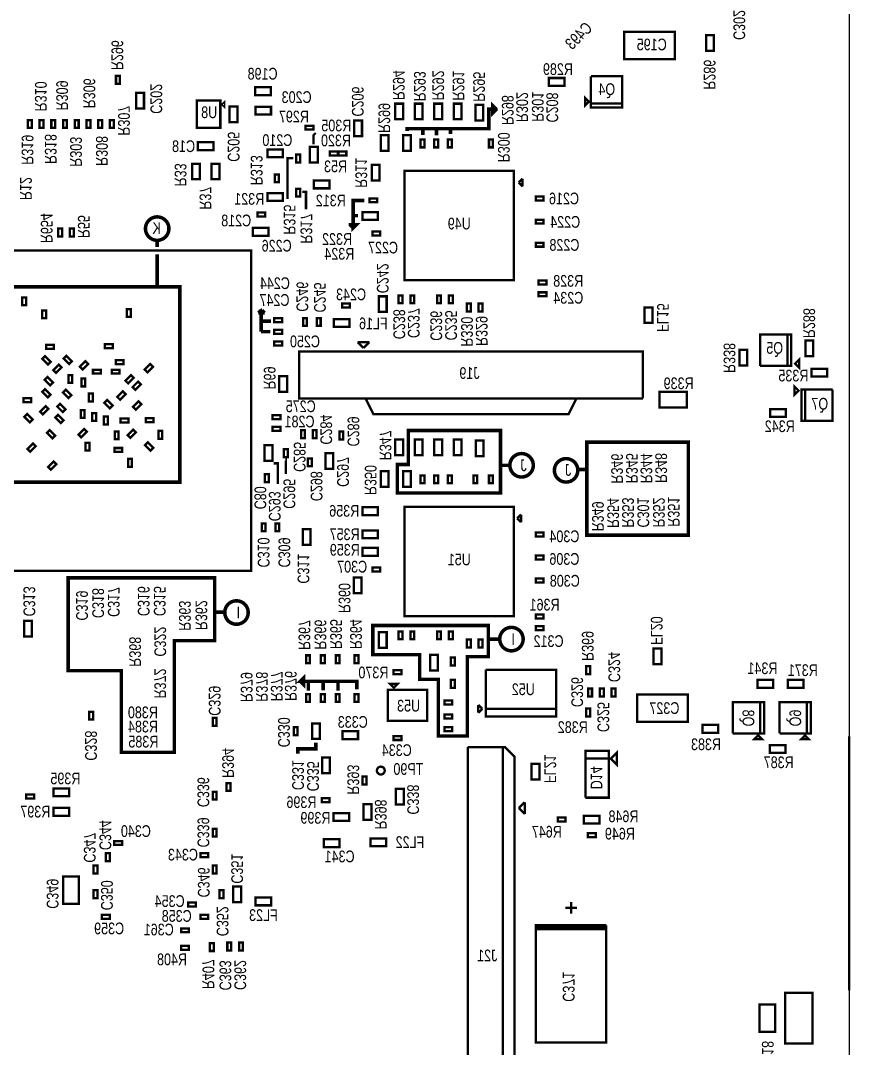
# Model space of a CAD drawing. Extents: x -446 to 3829, y -1404 to 6494.
# Drawn here: x 1074 to 3199, y 2139 to 4771 of the extents above; entities that cross this region are included whole.
import ezdxf
from ezdxf.enums import TextEntityAlignment as Align

# ---------------------------------------------------------------- set-up
doc = ezdxf.new("R2010")
doc.units = 0
for name, color, linetype in [('BG_OUTLINE', 95, 'CONTINUOUS'), ('PG_ASSEMBLY_BOTTOM', 52, 'CONTINUOUS'), ('RD_ASSEMBLY_BOTTOM', 52, 'CONTINUOUS')]:
    doc.layers.add(name, color=color, linetype=linetype)

msp = doc.modelspace()

# ---------------------------------------------------------------- linework, layer by layer
at = {"layer": 'BG_OUTLINE'}
msp.add_lwpolyline([(-149.99, -150), (3196.46, -150), (3196.46, 5759.32), (-149.99, 5759.32)], close=True, dxfattribs=at)
at = {"layer": 'BG_OUTLINE', "const_width": 6}
msp.add_lwpolyline([(3196, 2288.01), (3196, 2938.01)], dxfattribs=at)
at = {"layer": 'PG_ASSEMBLY_BOTTOM'}
for points, const_width in [([(2749.62, 4671.4), (2619.62, 4671.4), (2619.62, 4741.4), (2749.62, 4741.4), (2749.62, 4671.4)], 6), ([(2849.59, 4733.3), (2849.59, 4693.3), (2829.59, 4693.3), (2829.59, 4733.3), (2849.59, 4733.3)], 6), ([(1318.54, 4608.91), (1318.54, 4628.91), (1328.54, 4628.91), (1328.54, 4608.91), (1318.54, 4608.91)], 6), ([(2426.61, 4623.58), (2466.61, 4623.58), (2466.61, 4603.58), (2426.61, 4603.58), (2426.61, 4623.58)], 6), ([(2614.51, 4557.99), (2534.51, 4557.99), (2534.51, 4627.99)], 6), ([(2534.51, 4627.99), (2614.51, 4627.99), (2614.51, 4547.99), (2534.51, 4547.99), (2534.51, 4557.99), (2614.51, 4557.99)], 6), ([(1390.23, 4585.71), (1390.23, 4545.71), (1370.23, 4545.71), (1370.23, 4585.71), (1390.23, 4585.71)], 6), ([(1675.06, 4599.97), (1715.06, 4599.97), (1715.06, 4579.97), (1675.06, 4579.97), (1675.06, 4599.97)], 6), ([(2529.51, 4562.99), (2519.51, 4552.99), (2519.51, 4572.99), (2529.51, 4562.99)], 6), ([(1585.66, 4495.88), (1525.66, 4495.88), (1525.66, 4565.88), (1585.66, 4565.88), (1585.66, 4495.88)], 6), ([(1590.66, 4555.88), (1595.66, 4560.88), (1595.66, 4550.88), (1590.66, 4555.88)], 6), ([(1629.5, 4550.46), (1629.5, 4510.46), (1609.5, 4510.46), (1609.5, 4550.46), (1629.5, 4550.46)], 6), ([(1715.4, 4530.05), (1675.4, 4530.05), (1675.4, 4550.05), (1715.4, 4550.05), (1715.4, 4530.05)], 6), ([(2033.53, 4517.87), (2033.53, 4557.87), (2053.53, 4557.87), (2053.53, 4517.87), (2033.53, 4517.87)], 6), ([(2103.53, 4557.87), (2103.53, 4517.87), (2083.53, 4517.87), (2083.53, 4557.87), (2103.53, 4557.87)], 6), ([(2104, 4478), (2104, 4494), (2273, 4494), (2273, 4544), (2291, 4544), (2291, 4545), (2283, 4553), (2283, 4534), (2291, 4542), (2291, 4545)], 9), ([(2153.53, 4557.87), (2153.53, 4517.87), (2133.53, 4517.87), (2133.53, 4557.87), (2153.53, 4557.87)], 6), ([(2183.53, 4517.87), (2183.53, 4557.87), (2203.53, 4557.87), (2203.53, 4517.87), (2183.53, 4517.87)], 6), ([(2258.81, 4555.11), (2258.81, 4515.11), (2238.81, 4515.11), (2238.81, 4555.11), (2258.81, 4555.11)], 6), ([(1102.95, 4515.77), (1102.95, 4495.77), (1092.95, 4495.77), (1092.95, 4515.77), (1102.95, 4515.77)], 6), ([(1132.95, 4515.77), (1132.95, 4495.77), (1122.95, 4495.77), (1122.95, 4515.77), (1132.95, 4515.77)], 6), ([(1162.95, 4515.77), (1162.95, 4495.77), (1152.95, 4495.77), (1152.95, 4515.77), (1162.95, 4515.77)], 6), ([(1192.95, 4515.77), (1192.95, 4495.77), (1182.95, 4495.77), (1182.95, 4515.77), (1192.95, 4515.77)], 6), ([(1222.95, 4515.77), (1222.95, 4495.77), (1212.95, 4495.77), (1212.95, 4515.77), (1222.95, 4515.77)], 6), ([(1252.95, 4515.77), (1252.95, 4495.77), (1242.95, 4495.77), (1242.95, 4515.77), (1252.95, 4515.77)], 6), ([(1282.95, 4515.77), (1282.95, 4495.77), (1272.95, 4495.77), (1272.95, 4515.77), (1282.95, 4515.77)], 6), ([(1312.95, 4515.77), (1312.95, 4495.77), (1302.95, 4495.77), (1302.95, 4515.77), (1312.95, 4515.77)], 6), ([(1824.06, 4491.53), (1804.06, 4491.53), (1804.06, 4501.53), (1824.06, 4501.53), (1824.06, 4491.53)], 6), ([(1948.4, 4515.05), (1948.4, 4475.05), (1928.4, 4475.05), (1928.4, 4515.05), (1948.4, 4515.05)], 6), ([(1824, 4454), (1824, 4477), (1830, 4483)], 6), ([(2016.53, 4477.17), (2016.53, 4437.17), (1996.53, 4437.17), (1996.53, 4477.17), (2016.53, 4477.17)], 6), ([(2073.53, 4477.17), (2073.53, 4437.17), (2053.53, 4437.17), (2053.53, 4477.17), (2073.53, 4477.17)], 6), ([(2104, 4494), (2064, 4494), (2064, 4488)], 9), ([(2139, 4493), (2139, 4477)], 9), ([(2175, 4494), (2175, 4480)], 9), ([(1528.14, 4459.22), (1568.14, 4459.22), (1568.14, 4439.22), (1528.14, 4439.22), (1528.14, 4459.22)], 6), ([(1835.08, 4447.31), (1835.08, 4407.31), (1815.08, 4407.31), (1815.08, 4447.31), (1835.08, 4447.31)], 6), ([(2108.53, 4466.06), (2108.53, 4446.06), (2098.53, 4446.06), (2098.53, 4466.06), (2108.53, 4466.06)], 6), ([(2143.53, 4466.06), (2143.53, 4446.06), (2133.53, 4446.06), (2133.53, 4466.06), (2143.53, 4466.06)], 6), ([(2168.53, 4446.06), (2168.53, 4466.06), (2178.53, 4466.06), (2178.53, 4446.06), (2168.53, 4446.06)], 6), ([(2273.55, 4446.06), (2273.55, 4466.06), (2283.55, 4466.06), (2283.55, 4446.06), (2273.55, 4446.06)], 6), ([(1746.06, 4420.5), (1706.06, 4420.5), (1706.06, 4440.5), (1746.06, 4440.5), (1746.06, 4420.5)], 6), ([(1780.08, 4407.31), (1780.08, 4427.31), (1790.08, 4427.31), (1790.08, 4407.31), (1780.08, 4407.31)], 6), ([(1866.23, 4435.15), (1886.23, 4435.15), (1886.23, 4425.15), (1866.23, 4425.15), (1866.23, 4435.15)], 6), ([(1888.27, 4435.15), (1908.27, 4435.15), (1908.27, 4425.15), (1888.27, 4425.15), (1888.27, 4435.15)], 6), ([(1533.14, 4404.22), (1533.14, 4364.22), (1513.14, 4364.22), (1513.14, 4404.22), (1533.14, 4404.22)], 6), ([(1583.14, 4404.22), (1583.14, 4364.22), (1563.14, 4364.22), (1563.14, 4404.22), (1583.14, 4404.22)], 6), ([(1773, 4418), (1758, 4418), (1758, 4314)], 6), ([(1973.55, 4361.4), (1973.55, 4401.4), (1993.55, 4401.4), (1993.55, 4361.4), (1973.55, 4361.4)], 6), ([(1725.5, 4356.9), (1725.5, 4376.9), (1735.5, 4376.9), (1735.5, 4356.9), (1725.5, 4356.9)], 6), ([(2337.5, 4105.95), (2057.5, 4105.95), (2057.5, 4385.95), (2337.5, 4385.95), (2337.5, 4105.95)], 6), ([(2349.5, 4355.95), (2359.5, 4365.95)], 6), ([(2359.5, 4365.95), (2359.5, 4345.95)], 6), ([(1779.71, 4320.15), (1779.71, 4340.15), (1789.71, 4340.15), (1789.71, 4320.15), (1779.71, 4320.15)], 6), ([(1825.16, 4361.1), (1865.16, 4361.1), (1865.16, 4341.1), (1825.16, 4341.1), (1825.16, 4361.1)], 6), ([(2359.5, 4345.95), (2349.5, 4355.95)], 6), ([(1746.07, 4309.13), (1706.07, 4309.13), (1706.07, 4329.13), (1746.07, 4329.13), (1746.07, 4309.13)], 6), ([(1796, 4332), (1805, 4332), (1805, 4287)], 6), ([(1987.53, 4305.42), (1967.53, 4305.42), (1967.53, 4315.42), (1987.53, 4315.42), (1987.53, 4305.42)], 6), ([(2393.32, 4319.85), (2413.32, 4319.85), (2413.32, 4309.85), (2393.32, 4309.85), (2393.32, 4319.85)], 6), ([(1954, 4310), (1926, 4310), (1926, 4240), (1934, 4248), (1919, 4248), (1919, 4247), (1926, 4240)], 9), ([(1680.65, 4279.21), (1700.65, 4279.21), (1700.65, 4269.21), (1680.65, 4269.21), (1680.65, 4279.21)], 6), ([(1928, 4271), (1938, 4271)], 9), ([(1949.26, 4280.42), (1989.26, 4280.42), (1989.26, 4260.42), (1949.26, 4260.42), (1949.26, 4280.42)], 6), ([(2393.32, 4260.79), (2413.32, 4260.79), (2413.32, 4250.79), (2393.32, 4250.79), (2393.32, 4260.79)], 6), ([(1180.7, 4238.17), (1180.7, 4218.17), (1170.7, 4218.17), (1170.7, 4238.17), (1180.7, 4238.17)], 6), ([(1210.7, 4238.17), (1210.7, 4218.17), (1200.7, 4218.17), (1200.7, 4238.17), (1210.7, 4238.17)], 6), ([(1668.65, 4239.8), (1708.65, 4239.8), (1708.65, 4219.8), (1668.65, 4219.8), (1668.65, 4239.8)], 6), ([(1424, 4191), (1424, 4208)], 9), ([(1995.26, 4220.42), (1975.26, 4220.42), (1975.26, 4230.42), (1995.26, 4230.42), (1995.26, 4220.42)], 6), ([(844.45, 3361.56), (844.45, 4181.56), (1664.45, 4181.56), (1664.45, 3361.56), (844.45, 3361.56)], 6), ([(2393.32, 4201.74), (2413.32, 4201.74), (2413.32, 4191.74), (2393.32, 4191.74), (2393.32, 4201.74)], 6), ([(1424, 4090), (1424, 4172)], 9), ([(2400.61, 4104.82), (2420.61, 4104.82), (2420.61, 4094.82), (2400.61, 4094.82), (2400.61, 4104.82)], 6), ([(1482, 4089), (1482, 3589), (1005, 3589), (1005, 4089), (1482, 4089)], 9), ([(1088.45, 4061.56), (1088.45, 4041.56), (1078.45, 4041.56), (1078.45, 4061.56), (1088.45, 4061.56)], 6), ([(2011.55, 4064.57), (2011.55, 4024.57), (1991.55, 4024.57), (1991.55, 4064.57), (2011.55, 4064.57)], 6), ([(2052.23, 4066.84), (2052.23, 4046.84), (2042.23, 4046.84), (2042.23, 4066.84), (2052.23, 4066.84)], 6), ([(2082.23, 4066.84), (2082.23, 4046.84), (2072.23, 4046.84), (2072.23, 4066.84), (2082.23, 4066.84)], 6), ([(2150.56, 4066.84), (2150.56, 4046.84), (2140.56, 4046.84), (2140.56, 4066.84), (2150.56, 4066.84)], 6), ([(2180.56, 4066.84), (2180.56, 4046.84), (2170.56, 4046.84), (2170.56, 4066.84), (2180.56, 4066.84)], 6), ([(2420.61, 4064.82), (2400.61, 4064.82), (2400.61, 4074.82), (2420.61, 4074.82), (2420.61, 4064.82)], 6), ([(1139.56, 4028.46), (1139.56, 4008.46), (1129.56, 4008.46), (1129.56, 4028.46), (1139.56, 4028.46)], 6), ([(1356.11, 4031.86), (1356.11, 4011.86), (1346.11, 4011.86), (1346.11, 4031.86), (1356.11, 4031.86)], 6), ([(1683, 4022), (1691, 4030)], 9), ([(1690, 4001), (1690, 4029)], 9), ([(1690, 4029), (1692, 4029)], 9), ([(1692, 4029), (1699, 4022)], 9), ([(1897.57, 4046.4), (1917.57, 4046.4), (1917.57, 4036.4), (1897.57, 4036.4), (1897.57, 4046.4)], 6), ([(2226.87, 4045.84), (2226.87, 4025.84), (2216.87, 4025.84), (2216.87, 4045.84), (2226.87, 4045.84)], 6), ([(2246.87, 4025.84), (2246.87, 4045.84), (2256.87, 4045.84), (2256.87, 4025.84), (2246.87, 4025.84)], 6), ([(2671.96, 3996.33), (2671.96, 4036.33), (2691.96, 4036.33), (2691.96, 3996.33), (2671.96, 3996.33)], 6), ([(1699, 4022), (1683, 4022)], 9), ([(1715, 4001), (1690, 4001)], 9), ([(1690, 4001), (1690, 3974)], 9), ([(1723.65, 4008.8), (1743.65, 4008.8), (1743.65, 3998.8), (1723.65, 3998.8), (1723.65, 4008.8)], 6), ([(1797.55, 3988.64), (1797.55, 4008.64), (1807.55, 4008.64), (1807.55, 3988.64), (1797.55, 3988.64)], 6), ([(1832.55, 3988.64), (1832.55, 4008.64), (1842.55, 4008.64), (1842.55, 3988.64), (1832.55, 3988.64)], 6), ([(1916.12, 3986.32), (1876.12, 3986.32), (1876.12, 4006.32), (1916.12, 4006.32), (1916.12, 3986.32)], 6), ([(1690, 3974), (1714, 3974)], 9), ([(1723.65, 3978.8), (1743.65, 3978.8), (1743.65, 3968.8), (1723.65, 3968.8), (1723.65, 3978.8)], 6), ([(1723.65, 3948.8), (1743.65, 3948.8), (1743.65, 3938.8), (1723.65, 3938.8), (1723.65, 3948.8)], 6), ([(1967.55, 3947.24), (1937.55, 3947.24)], 6), ([(1937.55, 3947.24), (1952.55, 3932.24)], 6), ([(1952.55, 3932.24), (1967.55, 3947.24)], 6), ([(3037.55, 3966.6), (3037.55, 3886.6), (2967.55, 3886.6)], 6), ([(2967.55, 3886.6), (2967.55, 3966.6), (3047.55, 3966.6), (3047.55, 3886.6), (3037.55, 3886.6), (3037.55, 3966.6)], 6), ([(3103.55, 3951.4), (3103.55, 3911.4), (3083.55, 3911.4), (3083.55, 3951.4), (3103.55, 3951.4)], 6), ([(1159.55, 3930.4), (1139.55, 3930.4), (1139.55, 3940.4), (1159.55, 3940.4), (1159.55, 3930.4)], 6), ([(1310.11, 3931.95), (1290.09, 3931.95), (1290.09, 3941.95), (1310.11, 3941.95), (1310.11, 3931.95)], 6), ([(1957.55, 3803.24), (2497.55, 3803.24), (2477.55, 3763.24), (1977.55, 3763.24), (1957.55, 3803.24), (1787.55, 3803.24), (1787.55, 3923.24), (2667.55, 3923.24), (2667.55, 3803.24)], 6), ([(2934.71, 3927.5), (2934.71, 3887.5), (2914.71, 3887.5), (2914.71, 3927.5), (2934.71, 3927.5)], 6), ([(1144.19, 3890.19), (1130.04, 3904.34), (1137.11, 3911.41), (1151.26, 3897.26), (1144.19, 3890.19)], 6), ([(1198.49, 3891.09), (1184.34, 3905.24), (1191.41, 3912.31), (1205.56, 3898.16), (1198.49, 3891.09)], 6), ([(1247.26, 3891.34), (1233.11, 3877.19), (1226.04, 3884.26), (1240.19, 3898.41), (1247.26, 3891.34)], 6), ([(1318.12, 3901.23), (1338.12, 3901.23), (1338.12, 3891.23), (1318.12, 3891.23), (1318.12, 3901.23)], 6), ([(1391.94, 3877.16), (1406.09, 3891.31), (1413.16, 3884.24), (1399.01, 3870.09), (1391.94, 3877.16)], 6), ([(3057.4, 3892.55), (3067.4, 3902.55), (3067.4, 3882.55), (3057.4, 3892.55)], 6), ([(1157.99, 3875.61), (1172.14, 3889.76), (1179.21, 3882.69), (1165.06, 3868.54), (1157.99, 3875.61)], 6), ([(1259.65, 3876.8), (1279.65, 3876.8), (1279.65, 3866.8), (1259.65, 3866.8), (1259.65, 3876.8)], 6), ([(1327.65, 3866.8), (1307.65, 3866.8), (1307.65, 3876.8), (1327.65, 3876.8), (1327.65, 3866.8)], 6), ([(3099.7, 3879.31), (3139.7, 3879.31), (3139.7, 3859.31), (3099.7, 3859.31), (3099.7, 3879.31)], 6), ([(1143.01, 3858.01), (1157.16, 3843.86), (1150.09, 3836.79), (1135.94, 3850.94), (1143.01, 3858.01)], 6), ([(1196.65, 3842.8), (1196.65, 3862.8), (1206.65, 3862.8), (1206.65, 3842.8), (1196.65, 3842.8)], 6), ([(1229.99, 3834.14), (1229.99, 3854.15), (1239.98, 3854.15), (1239.98, 3834.14), (1229.99, 3834.14)], 6), ([(1342.53, 3848.54), (1356.67, 3862.69), (1363.74, 3855.61), (1349.6, 3841.47), (1342.53, 3848.54)], 6), ([(1382.26, 3839.34), (1368.11, 3825.19), (1361.04, 3832.26), (1375.19, 3846.41), (1382.26, 3839.34)], 6), ([(1756.59, 3860.44), (1756.59, 3820.45), (1736.6, 3820.45), (1736.59, 3860.45), (1756.59, 3860.44)], 6), ([(1144.09, 3805.79), (1129.94, 3819.94), (1137.01, 3827.01), (1151.15, 3812.87), (1144.09, 3805.79)], 6), ([(1197.19, 3804.19), (1183.04, 3818.34), (1190.11, 3825.41), (1204.26, 3811.26), (1197.19, 3804.19)], 6), ([(1249.29, 3795.47), (1249.29, 3815.47), (1259.29, 3815.47), (1259.29, 3795.47), (1249.29, 3795.47)], 6), ([(1321.94, 3806.86), (1336.08, 3821), (1343.16, 3813.93), (1329.01, 3799.79), (1321.94, 3806.86)], 6), ([(2780.45, 3780.03), (2710.45, 3780.03), (2710.45, 3820.03), (2780.45, 3820.03), (2780.45, 3780.03)], 6), ([(3066.08, 3823.4), (3056.08, 3813.4), (3056.08, 3833.4), (3066.08, 3823.4)], 6), ([(3153.4, 3825.92), (3153.4, 3745.92), (3073.4, 3745.92), (3073.4, 3825.92), (3083.4, 3825.92), (3083.4, 3745.92)], 6), ([(3083.4, 3745.92), (3083.4, 3825.92), (3153.4, 3825.92)], 6), ([(1101.56, 3793.7), (1081.54, 3793.7), (1081.54, 3803.7), (1101.56, 3803.7), (1101.56, 3793.7)], 6), ([(1182.19, 3768.2), (1168.05, 3782.34), (1175.12, 3789.41), (1189.26, 3775.27), (1182.19, 3768.2)], 6), ([(1295.61, 3799.15), (1309.75, 3785.01), (1302.68, 3777.93), (1288.54, 3792.08), (1295.61, 3799.15)], 6), ([(1383.34, 3788.71), (1369.2, 3774.57), (1362.13, 3781.64), (1376.27, 3795.78), (1383.34, 3788.71)], 6), ([(2667.55, 3803.24), (1957.55, 3803.24)], 6), ([(1097.89, 3741.99), (1083.74, 3756.14), (1090.81, 3763.21), (1104.96, 3749.06), (1097.89, 3741.99)], 6), ([(1124.24, 3769.46), (1138.39, 3783.61), (1145.46, 3776.54), (1131.31, 3762.39), (1124.24, 3769.46)], 6), ([(1177.19, 3740.19), (1163.04, 3754.34), (1170.11, 3761.41), (1184.26, 3747.26), (1177.19, 3740.19)], 6), ([(1228.12, 3753.4), (1228.12, 3773.41), (1238.11, 3773.41), (1238.11, 3753.4), (1228.12, 3753.4)], 6), ([(1257.65, 3745.8), (1257.65, 3765.8), (1267.65, 3765.8), (1267.65, 3745.8), (1257.65, 3745.8)], 6), ([(2993.67, 3776.04), (3033.67, 3776.04), (3033.67, 3756.04), (2993.67, 3756.04), (2993.67, 3776.04)], 6), ([(1287.65, 3736.79), (1287.65, 3756.81), (1297.65, 3756.81), (1297.65, 3736.79), (1287.65, 3736.79)], 6), ([(1330.45, 3751.62), (1350.44, 3751.62), (1350.44, 3741.62), (1330.44, 3741.61), (1330.45, 3751.62)], 6), ([(1394.96, 3752.8), (1414.96, 3752.8), (1414.96, 3742.8), (1394.96, 3742.8), (1394.96, 3752.8)], 6), ([(1739.53, 3750.06), (1719.53, 3750.06), (1719.53, 3760.06), (1739.53, 3760.06), (1739.53, 3750.06)], 6), ([(1155.89, 3700.84), (1141.74, 3714.99), (1148.81, 3722.06), (1162.96, 3707.91), (1155.89, 3700.84)], 6), ([(1222.63, 3710.68), (1236.77, 3724.82), (1243.84, 3717.75), (1229.7, 3703.61), (1222.63, 3710.68)], 6), ([(1325.2, 3718.75), (1325.2, 3698.75), (1315.2, 3698.75), (1315.2, 3718.75), (1325.2, 3718.75)], 6), ([(1369.5, 3716.25), (1355.36, 3702.11), (1348.29, 3709.18), (1362.43, 3723.32), (1369.5, 3716.25)], 6), ([(1436.94, 3719.8), (1436.94, 3699.8), (1426.94, 3699.8), (1426.94, 3719.8), (1436.94, 3719.8)], 6), ([(1739.53, 3720.06), (1719.53, 3720.06), (1719.53, 3730.06), (1739.53, 3730.06), (1739.53, 3720.06)], 6), ([(1802.27, 3721.57), (1802.27, 3701.57), (1792.27, 3701.57), (1792.27, 3721.57), (1802.27, 3721.57)], 6), ([(1832.27, 3721.57), (1832.27, 3701.57), (1822.27, 3701.57), (1822.27, 3721.57), (1832.27, 3721.57)], 6), ([(1900.55, 3718.4), (1900.55, 3698.4), (1890.55, 3698.4), (1890.55, 3718.4), (1900.55, 3718.4)], 6), ([(2285, 3561), (2039, 3561), (2039, 3634), (2067, 3634), (2067, 3721), (2303, 3721), (2303, 3561), (2285, 3561)], 9), ([(1113.16, 3680.94), (1099.01, 3666.79), (1091.94, 3673.86), (1106.09, 3688.01), (1113.16, 3680.94)], 6), ([(1250.65, 3689.8), (1250.65, 3669.8), (1240.65, 3669.8), (1240.65, 3689.8), (1250.65, 3689.8)], 6), ([(1399.86, 3690.76), (1414.01, 3676.61), (1406.94, 3669.54), (1392.79, 3683.69), (1399.86, 3690.76)], 6), ([(1698.95, 3643.57), (1698.95, 3683.57), (1718.95, 3683.57), (1718.95, 3643.57), (1698.95, 3643.57)], 6), ([(2033.53, 3657.87), (2033.53, 3697.87), (2053.53, 3697.87), (2053.53, 3657.87), (2033.53, 3657.87)], 6), ([(2103.53, 3697.87), (2103.53, 3657.87), (2083.53, 3657.87), (2083.53, 3697.87), (2103.53, 3697.87)], 6), ([(2153.53, 3697.87), (2153.53, 3657.87), (2133.53, 3657.87), (2133.53, 3697.87), (2153.53, 3697.87)], 6), ([(2183.53, 3657.87), (2183.53, 3697.87), (2203.53, 3697.87), (2203.53, 3657.87), (2183.53, 3657.87)], 6), ([(2259.61, 3695.11), (2259.61, 3655.11), (2239.61, 3655.11), (2239.61, 3695.11), (2259.61, 3695.11)], 6), ([(2767, 3453), (2524, 3453), (2524, 3691), (2784, 3691), (2784, 3453), (2767, 3453)], 9), ([(1314.43, 3676.27), (1334.43, 3676.27), (1334.43, 3666.27), (1314.43, 3666.27), (1314.43, 3676.27)], 6), ([(1748.31, 3653.04), (1748.31, 3673.03), (1758.31, 3673.03), (1758.31, 3653.04), (1748.31, 3653.04)], 6), ([(1854.77, 3622.69), (1854.77, 3662.69), (1874.77, 3662.69), (1874.77, 3622.69), (1854.77, 3622.69)], 6), ([(1165.89, 3634.68), (1151.75, 3620.54), (1144.68, 3627.61), (1158.82, 3641.75), (1165.89, 3634.68)], 6), ([(1349.35, 3628.4), (1349.35, 3648.4), (1359.35, 3648.4), (1359.35, 3628.4), (1349.35, 3628.4)], 6), ([(1722, 3637), (1733, 3637), (1733, 3584)], 6), ([(1752, 3647), (1753, 3647), (1753, 3610)], 6), ([(1810.05, 3629.42), (1810.05, 3649.42), (1820.05, 3649.42), (1820.05, 3629.42), (1810.05, 3629.42)], 6), ([(2304, 3632), (2327, 3632)], 9), ([(1710, 3608.98), (1710, 3588.98), (1700, 3588.98), (1700, 3608.98), (1710, 3608.98)], 6), ([(2016.53, 3617.17), (2016.53, 3577.17), (1996.53, 3577.17), (1996.53, 3617.17), (2016.53, 3617.17)], 6), ([(2073.53, 3617.17), (2073.53, 3577.17), (2053.53, 3577.17), (2053.53, 3617.17), (2073.53, 3617.17)], 6), ([(2108.53, 3606.06), (2108.53, 3586.06), (2098.53, 3586.06), (2098.53, 3606.06), (2108.53, 3606.06)], 6), ([(2143.53, 3606.06), (2143.53, 3586.06), (2133.53, 3586.06), (2133.53, 3606.06), (2143.53, 3606.06)], 6), ([(2168.53, 3586.06), (2168.53, 3606.06), (2178.53, 3606.06), (2178.53, 3586.06), (2168.53, 3586.06)], 6), ([(2233.55, 3586.06), (2233.55, 3606.06), (2243.55, 3606.06), (2243.55, 3586.06), (2233.55, 3586.06)], 6), ([(2273.55, 3586.06), (2273.55, 3606.06), (2283.55, 3606.06), (2283.55, 3586.06), (2273.55, 3586.06)], 6), ([(2524, 3621), (2500, 3621)], 9), ([(1989.26, 3504.42), (1949.26, 3504.42), (1949.26, 3524.42), (1989.26, 3524.42), (1989.26, 3504.42)], 6), ([(2337.5, 3245.95), (2057.5, 3245.95), (2057.5, 3525.95), (2337.5, 3525.95), (2337.5, 3245.95)], 6), ([(2345.5, 3495.95), (2355.5, 3505.95)], 6), ([(2355.5, 3505.95), (2355.5, 3485.95)], 6), ([(1701.59, 3483.08), (1701.59, 3463.08), (1691.59, 3463.08), (1691.59, 3483.08), (1701.59, 3483.08)], 6), ([(1736.59, 3483.09), (1736.59, 3463.07), (1726.59, 3463.07), (1726.59, 3483.09), (1736.59, 3483.09)], 6), ([(2355.5, 3485.95), (2345.5, 3495.95)], 6), ([(1816.59, 3468.08), (1816.59, 3428.08), (1796.59, 3428.08), (1796.59, 3468.08), (1816.59, 3468.08)], 6), ([(1989.26, 3445.42), (1949.26, 3445.42), (1949.26, 3465.42), (1989.26, 3465.42), (1989.26, 3445.42)], 6), ([(2393.32, 3459.85), (2413.32, 3459.85), (2413.32, 3449.85), (2393.32, 3449.85), (2393.32, 3459.85)], 6), ([(1949.26, 3420.42), (1989.26, 3420.42), (1989.26, 3400.42), (1949.26, 3400.42), (1949.26, 3420.42)], 6), ([(2393.32, 3400.79), (2413.32, 3400.79), (2413.32, 3390.79), (2393.32, 3390.79), (2393.32, 3400.79)], 6), ([(1995.26, 3360.42), (1975.26, 3360.42), (1975.26, 3370.42), (1995.26, 3370.42), (1995.26, 3360.42)], 6), ([(1448, 2897), (1332, 2897), (1332, 3106), (1196, 3106), (1196, 3344), (1571, 3344), (1571, 3183), (1468, 3183), (1468, 2897), (1448, 2897)], 9), ([(1947.35, 3344.3), (1947.35, 3304.3), (1927.35, 3304.3), (1927.35, 3344.3), (1947.35, 3344.3)], 6), ([(2393.32, 3341.74), (2413.32, 3341.74), (2413.32, 3331.74), (2393.32, 3331.74), (2393.32, 3341.74)], 6), ([(1572, 3256), (1597, 3256)], 9), ([(2393.11, 3249.82), (2413.11, 3249.82), (2413.11, 3239.82), (2393.11, 3239.82), (2393.11, 3249.82)], 6), ([(1103.4, 3233.8), (1103.4, 3193.8), (1083.4, 3193.8), (1083.4, 3233.8), (1103.4, 3233.8)], 6), ([(2204, 2939), (2144, 2939), (2144, 3084), (2096, 3084), (2096, 3147), (1976, 3147), (1976, 3222), (2272, 3222), (2272, 3142), (2218, 3142), (2218, 2939), (2204, 2939)], 9), ([(2413.11, 3209.82), (2393.11, 3209.82), (2393.11, 3219.82), (2413.11, 3219.82), (2413.11, 3209.82)], 6), ([(2011.55, 3204.57), (2011.55, 3164.57), (1991.55, 3164.57), (1991.55, 3204.57), (2011.55, 3204.57)], 6), ([(2052.23, 3206.84), (2052.23, 3186.84), (2042.23, 3186.84), (2042.23, 3206.84), (2052.23, 3206.84)], 6), ([(2082.23, 3206.84), (2082.23, 3186.84), (2072.23, 3186.84), (2072.23, 3206.84), (2082.23, 3206.84)], 6), ([(2150.56, 3206.84), (2150.56, 3186.84), (2140.56, 3186.84), (2140.56, 3206.84), (2150.56, 3206.84)], 6), ([(2180.56, 3206.84), (2180.56, 3186.84), (2170.56, 3186.84), (2170.56, 3206.84), (2180.56, 3206.84)], 6), ([(2216.87, 3165.84), (2216.87, 3185.84), (2226.87, 3185.84), (2226.87, 3165.84), (2216.87, 3165.84)], 6), ([(2256.87, 3185.84), (2256.87, 3165.84), (2246.87, 3165.84), (2246.87, 3185.84), (2256.87, 3185.84)], 6), ([(2301, 3187), (2272, 3187)], 9), ([(2695, 3123), (2695, 3163), (2715, 3163), (2715, 3123), (2695, 3123)], 6), ([(1815.05, 3145.42), (1815.05, 3125.42), (1805.05, 3125.42), (1805.05, 3145.42), (1815.05, 3145.42)], 6), ([(1853.05, 3145.42), (1853.05, 3125.42), (1843.05, 3125.42), (1843.05, 3145.42), (1853.05, 3145.42)], 6), ([(1891.05, 3145.42), (1891.05, 3125.42), (1881.05, 3125.42), (1881.05, 3145.42), (1891.05, 3145.42)], 6), ([(1939.05, 3145.42), (1939.05, 3125.42), (1929.05, 3125.42), (1929.05, 3145.42), (1939.05, 3145.42)], 6), ([(2142.57, 3146.82), (2142.57, 3106.82), (2122.57, 3106.82), (2122.57, 3146.82), (2142.57, 3146.82)], 6), ([(2175.72, 3119.59), (2175.72, 3139.59), (2185.72, 3139.59), (2185.72, 3119.59), (2175.72, 3119.59)], 6), ([(2029.45, 3107.47), (2049.45, 3107.47), (2049.45, 3097.47), (2029.45, 3097.47), (2029.45, 3107.47)], 6), ([(2445.18, 3008.47), (2265.18, 3008.47), (2265.18, 3108.47)], 6), ([(2265.18, 3108.47), (2445.18, 3108.47), (2445.18, 2988.47), (2265.18, 2988.47), (2265.18, 3008.47), (2445.18, 3008.47)], 6), ([(2522.35, 3097.4), (2522.35, 3117.4), (2532.35, 3117.4), (2532.35, 3097.4), (2522.35, 3097.4)], 6), ([(1935, 3058), (1935, 3079), (1791, 3079), (1799, 3087), (1799, 3070), (1791, 3078)], 9), ([(1811, 3055), (1811, 3076)], 9), ([(1849, 3056), (1849, 3077)], 9), ([(1887, 3055), (1887, 3079)], 9), ([(2175.72, 3062.29), (2175.72, 3082.29), (2185.72, 3082.29), (2185.72, 3062.29), (2175.72, 3062.29)], 6), ([(2961.29, 3082.45), (3001.29, 3082.45), (3001.29, 3062.45), (2961.29, 3062.45), (2961.29, 3082.45)], 6), ([(3078.4, 3062.45), (3038.4, 3062.45), (3038.4, 3082.45), (3078.4, 3082.45), (3078.4, 3062.45)], 6), ([(2014.85, 3057.47), (2114.85, 3057.47), (2114.85, 2977.47), (2014.85, 2977.47), (2014.85, 3057.47)], 6), ([(2029.85, 3062.47), (2019.85, 3072.47), (2039.85, 3072.47), (2029.85, 3062.47)], 6), ([(2527.28, 3040.25), (2527.28, 3060.25), (2537.28, 3060.25), (2537.28, 3040.25), (2527.28, 3040.25)], 6), ([(2557.28, 3040.25), (2557.28, 3060.25), (2567.28, 3060.25), (2567.28, 3040.25), (2557.28, 3040.25)], 6), ([(2587.28, 3040.25), (2587.28, 3060.25), (2597.28, 3060.25), (2597.28, 3040.25), (2587.28, 3040.25)], 6), ([(1805.05, 3026.02), (1805.05, 3046.02), (1815.05, 3046.02), (1815.05, 3026.02), (1805.05, 3026.02)], 6), ([(1843.05, 3026.02), (1843.05, 3046.02), (1853.05, 3046.02), (1853.05, 3026.02), (1843.05, 3026.02)], 6), ([(1881.05, 3026.02), (1881.05, 3046.02), (1891.05, 3046.02), (1891.05, 3026.02), (1881.05, 3026.02)], 6), ([(1929.05, 3026.02), (1929.05, 3046.02), (1939.05, 3046.02), (1939.05, 3026.02), (1929.05, 3026.02)], 6), ([(2179.36, 3019.38), (2159.36, 3019.38), (2159.36, 3029.38), (2179.36, 3029.38), (2179.36, 3019.38)], 6), ([(2783.05, 2975.33), (2653.05, 2975.33), (2653.05, 3045.33), (2783.05, 3045.33), (2783.05, 2975.33)], 6), ([(2967.69, 3025.49), (2967.69, 2945.49), (2897.69, 2945.49)], 6), ([(2897.69, 2945.49), (2897.69, 3025.49), (2977.69, 3025.49), (2977.69, 2945.49), (2967.69, 2945.49), (2967.69, 3025.49)], 6), ([(3087.69, 3025.49), (3087.69, 2945.49), (3017.69, 2945.49)], 6), ([(3017.69, 2945.49), (3017.69, 3025.49), (3097.69, 3025.49), (3097.69, 2945.49), (3087.69, 2945.49), (3087.69, 3025.49)], 6), ([(1259.85, 3000.78), (1259.85, 2980.78), (1249.85, 2980.78), (1249.85, 3000.78), (1259.85, 3000.78)], 6), ([(2246.18, 3018.47), (2256.18, 3008.47)], 6), ([(2246.18, 2998.47), (2246.18, 3018.47)], 6), ([(2256.18, 3008.47), (2246.18, 2998.47)], 6), ([(2532.35, 3009.06), (2532.35, 2989.06), (2522.35, 2989.06), (2522.35, 3009.06), (2532.35, 3009.06)], 6), ([(1566.18, 2965.02), (1566.18, 2985.02), (1576.18, 2985.02), (1576.18, 2965.02), (1566.18, 2965.02)], 6), ([(1820.65, 2931.27), (1820.65, 2971.27), (1840.65, 2971.27), (1840.65, 2931.27), (1820.65, 2931.27)], 6), ([(2159.36, 2993.93), (2179.36, 2993.93), (2179.36, 2983.93), (2159.36, 2983.93), (2159.36, 2993.93)], 6), ([(1773.55, 2941.3), (1773.55, 2961.3), (1783.55, 2961.3), (1783.55, 2941.3), (1773.55, 2941.3)], 6), ([(1938.15, 2931.03), (1898.15, 2931.03), (1898.15, 2951.03), (1938.15, 2951.03), (1938.15, 2931.03)], 6), ([(2159.36, 2961.57), (2179.36, 2961.57), (2179.36, 2951.57), (2159.36, 2951.57), (2159.36, 2961.57)], 6), ([(2820.42, 2967.32), (2860.42, 2967.32), (2860.42, 2947.32), (2820.42, 2947.32), (2820.42, 2967.32)], 6), ([(1830, 2922), (1830, 2906), (1784, 2906), (1784, 2894)], 9), ([(2049.45, 2928.63), (2029.45, 2928.63), (2029.45, 2938.63), (2049.45, 2938.63), (2049.45, 2928.63)], 6), ([(2962.69, 2940.49), (2972.69, 2930.49), (2952.69, 2930.49), (2962.69, 2940.49)], 6), ([(3082.69, 2940.49), (3092.69, 2930.49), (3072.69, 2930.49), (3082.69, 2940.49)], 6), ([(2309.25, 1830.44), (2309.25, 2910.44), (2219.25, 2910.44)], 6), ([(2219.25, 2910.44), (2219.25, 1830.44), (2314.25, 1830.44), (2339.25, 1855.44), (2339.25, 2885.44), (2314.25, 2910.44), (2309.25, 2910.44)], 6), ([(2309.25, 2910.44), (2309.25, 1830.44)], 6), ([(2580.6, 2880.99), (2520.6, 2880.99), (2520.6, 2900.99), (2580.6, 2900.99), (2580.6, 2780.99), (2520.6, 2780.99)], 6), ([(2585.6, 2880.99), (2600.6, 2895.99), (2600.6, 2865.99), (2585.6, 2880.99)], 6), ([(2992.81, 2915.47), (3032.81, 2915.47), (3032.81, 2895.47), (2992.81, 2895.47), (2992.81, 2915.47)], 6), ([(1866.07, 2883.78), (1866.07, 2843.78), (1846.07, 2843.78), (1846.07, 2883.78), (1866.07, 2883.78)], 6), ([(2382.47, 2827.33), (2382.47, 2867.33), (2402.47, 2867.33), (2402.47, 2827.33), (2382.47, 2827.33)], 6), ([(2520.6, 2780.99), (2520.6, 2880.99), (2580.6, 2880.99)], 6), ([(1611.55, 2818.08), (1611.55, 2798.08), (1601.55, 2798.08), (1601.55, 2818.08), (1611.55, 2818.08)], 6), ([(1959.97, 2834.89), (1959.97, 2814.89), (1949.97, 2814.89), (1949.97, 2834.89), (1959.97, 2834.89)], 6), ([(1108.65, 2778.8), (1088.65, 2778.8), (1088.65, 2788.8), (1108.65, 2788.8), (1108.65, 2778.8)], 6), ([(1198.65, 2784.76), (1158.65, 2784.76), (1158.65, 2804.76), (1198.65, 2804.76), (1198.65, 2784.76)], 6), ([(1566.18, 2776.04), (1566.18, 2796.04), (1576.18, 2796.04), (1576.18, 2776.04), (1566.18, 2776.04)], 6), ([(2035.33, 2763.71), (2035.33, 2803.71), (2055.33, 2803.71), (2055.33, 2763.71), (2035.33, 2763.71)], 6), ([(1845.58, 2779.5), (1865.58, 2779.5), (1865.58, 2769.5), (1845.58, 2769.5), (1845.58, 2779.5)], 6), ([(1972.55, 2764.4), (1972.55, 2724.4), (1952.55, 2724.4), (1952.55, 2764.4), (1972.55, 2764.4)], 6), ([(2350.25, 2754.44), (2365.25, 2769.44)], 6), ([(2365.25, 2769.44), (2365.25, 2739.44)], 6), ([(1198.65, 2734.76), (1158.65, 2734.76), (1158.65, 2754.76), (1198.65, 2754.76), (1198.65, 2734.76)], 6), ([(1875.38, 2741.63), (1915.38, 2741.63), (1915.38, 2721.63), (1875.38, 2721.63), (1875.38, 2741.63)], 6), ([(2365.25, 2739.44), (2350.25, 2754.44)], 6), ([(2516.72, 2734.82), (2556.72, 2734.82), (2556.72, 2714.82), (2516.72, 2714.82), (2516.72, 2734.82)], 6), ([(2469.66, 2719.82), (2449.66, 2719.82), (2449.66, 2729.82), (2469.66, 2729.82), (2469.66, 2719.82)], 6), ([(1566.18, 2681.56), (1566.18, 2701.56), (1576.18, 2701.56), (1576.18, 2681.56), (1566.18, 2681.56)], 6), ([(2546.72, 2679.82), (2526.72, 2679.82), (2526.72, 2689.82), (2546.72, 2689.82), (2546.72, 2679.82)], 6), ([(1334.16, 2660.01), (1314.16, 2660.01), (1314.16, 2670.01), (1334.16, 2670.01), (1334.16, 2660.01)], 6), ([(1850.49, 2674.47), (1890.49, 2674.47), (1890.49, 2654.47), (1850.49, 2654.47), (1850.49, 2674.47)], 6), ([(1970.33, 2676.71), (2010.33, 2676.71), (2010.33, 2656.71), (1970.33, 2656.71), (1970.33, 2676.71)], 6), ([(1302.62, 2638.56), (1302.62, 2618.56), (1292.62, 2618.56), (1292.62, 2638.56), (1302.62, 2638.56)], 6), ([(1534.63, 2638.52), (1554.63, 2638.52), (1554.63, 2628.52), (1534.63, 2628.52), (1534.63, 2638.52)], 6), ([(1261.12, 2587.07), (1261.12, 2607.07), (1271.12, 2607.07), (1271.12, 2587.07), (1261.12, 2587.07)], 6), ([(1566.18, 2587.07), (1566.18, 2607.07), (1576.18, 2607.07), (1576.18, 2587.07), (1566.18, 2587.07)], 6), ([(1183.65, 2508.8), (1183.65, 2578.8), (1223.65, 2578.8), (1223.65, 2508.8), (1183.65, 2508.8)], 6), ([(1618.65, 2513.8), (1618.65, 2553.8), (1638.65, 2553.8), (1638.65, 2513.8), (1618.65, 2513.8)], 6), ([(1261.12, 2524.08), (1261.12, 2544.08), (1271.12, 2544.08), (1271.12, 2524.08), (1261.12, 2524.08)], 6), ([(1593.65, 2543.8), (1593.65, 2523.8), (1583.65, 2523.8), (1583.65, 2543.8), (1593.65, 2543.8)], 6), ([(1715.62, 2505.32), (1675.62, 2505.32), (1675.62, 2525.32), (1715.62, 2525.32), (1715.62, 2505.32)], 6), ([(1503.14, 2512.53), (1523.14, 2512.53), (1523.14, 2502.53), (1503.14, 2502.53), (1503.14, 2512.53)], 6), ([(2468.6, 2499.16), (2498.6, 2499.16)], 6), ([(2483.6, 2514.16), (2483.6, 2484.16)], 6), ([(1282.67, 2481.04), (1302.67, 2481.04), (1302.67, 2471.04), (1282.67, 2471.04), (1282.67, 2481.04)], 6), ([(1554.63, 2471.04), (1534.63, 2471.04), (1534.63, 2481.04), (1554.63, 2481.04), (1554.63, 2471.04)], 6), ([(1505.08, 2436.4), (1485.08, 2436.4), (1485.08, 2446.4), (1505.08, 2446.4), (1505.08, 2436.4)], 6), ([(2393.6, 2449.16), (2393.6, 2444.16), (2573.6, 2444.16), (2573.6, 2449.16), (2393.6, 2449.16), (2393.6, 2454.16), (2573.6, 2454.16)], 6), ([(2573.6, 2454.16), (2573.6, 2154.16), (2393.6, 2154.16), (2393.6, 2449.16)], 6), ([(1485.08, 2401.4), (1505.08, 2401.4), (1505.08, 2391.4), (1485.08, 2391.4), (1485.08, 2401.4)], 6), ([(1569.08, 2408.4), (1569.08, 2388.4), (1559.08, 2388.4), (1559.08, 2408.4), (1569.08, 2408.4)], 6), ([(1603.58, 2389.9), (1603.58, 2409.9), (1613.58, 2409.9), (1613.58, 2389.9), (1603.58, 2389.9)], 6), ([(1633.58, 2389.9), (1633.58, 2409.9), (1643.58, 2409.9), (1643.58, 2389.9), (1633.58, 2389.9)], 6), ([(3101.55, 2281.4), (3101.55, 2151.4), (3031.55, 2151.4), (3031.55, 2281.4), (3101.55, 2281.4)], 6), ([(3006.55, 2251.4), (3006.55, 2181.4), (2966.55, 2181.4), (2966.55, 2251.4), (3006.55, 2251.4)], 6)]:
    msp.add_lwpolyline(points, dxfattribs=dict(at, const_width=const_width))
for points, const_width in [([(1454, 4238, 1), (1394, 4238, 1), (1454, 4238)], 9), ([(2387, 3632, 1), (2327, 3632, 1), (2387, 3632)], 9), ([(2501, 3619, 1), (2441, 3619, 1), (2501, 3619)], 9), ([(1657, 3255, 1), (1597, 3255, 1), (1657, 3255)], 9), ([(2361, 3187, 1), (2301, 3187, 1), (2361, 3187)], 9), ([(2006.55, 2850.4, 1), (1986.55, 2850.4, 1), (2006.55, 2850.4)], 6)]:
    msp.add_lwpolyline(points, format="xyb", dxfattribs=dict(at, const_width=const_width))

# ---------------------------------------------------------------- texts
at = {"layer": 'PG_ASSEMBLY_BOTTOM', "text_generation_flag": 2, "width": 0.8}
for s, p in [('K', (1433, 4224)), ('J', (2370, 3617)), ('J', (2484, 3605)), ('I', (1636, 3240)), ('I', (2340, 3172))]:
    msp.add_text(s, height=30, dxfattribs=at).set_placement(p)
at = {"layer": 'RD_ASSEMBLY_BOTTOM', "text_generation_flag": 2, "width": 0.8}
for s, rotation, p in [('C302', 270, (2899.35, 4759.39)), ('C493', 45, (2513.6, 4721.39)), ('R296', 270, (1307, 4682)), ('R310', 270, (1111.11, 4576.48)), ('R309', 270, (1165.6, 4578.89)), ('R306', 270, (1235.3, 4584.31)), ('R302', 270, (2343.47, 4548.94)), ('R301', 270, (2383.47, 4549.94)), ('C208', 270, (2420.53, 4548.06)), ('R307', 270, (1323.87, 4514.38)), ('R319', 270, (1076.97, 4439.85)), ('R318', 270, (1136.41, 4441.73)), ('R300', 270, (2296.55, 4446.06)), ('R303', 270, (1201.09, 4434.67)), ('R308', 270, (1267.45, 4436.97)), ('R313', 270, (1663.75, 4387.3)), ('R315', 270, (1748, 4261)), ('R654', 270, (1126, 4239)), ('R55', 270, (1221, 4243)), ('R317', 270, (1791, 4238)), ('C246', 270, (1780.55, 4063.64)), ('C245', 270, (1825.55, 4061.64)), ('C238', 270, (2028.77, 3993.16)), ('C237', 270, (2065.77, 3996.16)), ('C235', 270, (2161.44, 3990.16)), ('C236', 270, (2123.44, 3989.16)), ('R330', 270, (2202.13, 3974.16)), ('R329', 270, (2239.87, 3975.84)), ('C284', 270, (1841.73, 3723.43)), ('C289', 270, (1911.45, 3718.6)), ('C285', 270, (1773.73, 3653.43)), ('C298', 270, (1817.05, 3578.42)), ('C295', 270, (1747.31, 3559.03)), ('C80', 270, (1673.08, 3548.68)), ('R354', 270, (2576.47, 3509.94)), ('R353', 270, (2614.47, 3510.94)), ('C301', 270, (2653.53, 3511.06)), ('R352', 270, (2693.55, 3511.06)), ('R351', 270, (2731.55, 3513.06)), ('C310', 270, (1681.51, 3408.78)), ('C309', 270, (1734.51, 3408.78)), ('C318', 270, (1257.77, 3279.16)), ('C317', 270, (1297.77, 3282.16)), ('C316', 270, (1374.44, 3284.16)), ('C315', 270, (1415.44, 3284.16)), ('R363', 270, (1479.87, 3246.84)), ('R362', 270, (1522.13, 3248.16)), ('C322', 270, (1416.72, 3180.59)), ('R367', 270, (1785.95, 3197.58)), ('R366', 270, (1826.95, 3198.58)), ('R365', 270, (1866.95, 3199.58)), ('R364', 270, (1917.95, 3199.58)), ('R369', 270, (2511.35, 3169.4)), ('C324', 270, (2579.28, 3115.25)), ('R372', 270, (1416.72, 3073.29)), ('R379', 270, (1638.05, 3064.02)), ('R378', 270, (1677.05, 3065.02)), ('R377', 270, (1715.05, 3066.02)), ('R376', 270, (1751.05, 3067.02)), ('C326', 270, (2484.28, 3051.25)), ('C325', 270, (2551.28, 2987.25)), ('C330', 270, (1733.55, 2948.3)), ('R394', 270, (1590.45, 2869.92)), ('R393', 270, (1911.03, 2827.11)), ('R407', 270, (1540, 2329)), ('C363', 270, (1583.58, 2325.9)), ('C362', 270, (1621.58, 2326.9))]:
    msp.add_text(s, height=30, rotation=rotation, dxfattribs=at).set_placement(p, align=Align.CENTER)
for s, p in [('C195', (2728.62, 4694.4)), ('R289', (2488.39, 4631.34)), ('C198', (1732.25, 4619.58)), ('Q4', (2596.49, 4580.01)), ('C203', (1819.41, 4559.63)), ('U8', (1577.66, 4520.88)), ('R305', (1921, 4487)), ('C210', (1770.06, 4449.5)), ('C18', (1521, 4434)), ('R321', (1698.07, 4299.13)), ('R312', (1906.89, 4295)), ('C226', (1768.35, 4179.2)), ('R324', (1928.74, 4158.58)), ('FL16', (2014.12, 3980.32)), ('Q5', (3026.4, 3917.55)), ('J19', (2249.55, 3853.24)), ('R335', (3091.3, 3846.69)), ('R339', (2797.45, 3827.03)), ('Q7', (3141.92, 3774.6)), ('R342', (3056.33, 3716.96)), ('R356', (1941.26, 3500.42)), ('R357', (1942.26, 3440.42)), ('R359', (1942.74, 3400.58)), ('R341', (3012.09, 3097.35)), ('R371', (3115.4, 3092.45)), ('U52', (2390.82, 3043.53)), ('U53', (2097.15, 3001.53)), ('C327', (2761.05, 2995.33)), ('C333', (1963.15, 2960.03)), ('R383', (2867.58, 2902.68)), ('TP90', (2105.55, 2839.4)), ('R387', (3053.69, 2856.53)), ('R395', (1227.35, 2815.24)), ('R397', (1150.35, 2730.24)), ('R399', (1867.62, 2714.37)), ('R648', (2656.28, 2718.18)), ('C340', (1407.8, 2680.35)), ('FL22', (2107.67, 2652.29)), ('C343', (1528.35, 2620.2)), ('C341', (1929.51, 2615.53)), ('C354', (1494.35, 2501.2)), ('C358', (1512.35, 2463.2)), ('FL23', (1732.62, 2465.32)), ('C359', (1339.35, 2431.2)), ('J21', (2295, 2362))]:
    msp.add_text(s, height=30, dxfattribs=at).set_placement(p)
for s, p in [('R286', (2823.41, 4593.7)), ('R294', (2027.53, 4566.87)), ('R293', (2081.47, 4564.13)), ('R292', (2128.47, 4566.13)), ('R291', (2180.53, 4565.87)), ('R295', (2233.19, 4562.89)), ('C202', (1406.64, 4531.93)), ('C206', (1922.6, 4524.95)), ('R299', (1990.47, 4482.83)), ('R298', (2306.47, 4502.83)), ('C205', (1604.74, 4409.13)), ('R33', (1468.85, 4346.03)), ('R311', (1931.55, 4342.4)), ('R12', (1073, 4311)), ('R37', (1532.53, 4286.53)), ('C242', (1986.45, 4072.43)), ('FL15', (2703.96, 3973.33)), ('R288', (3078.45, 3957.6)), ('R338', (2874.29, 3868.5)), ('R69', (1697, 3826)), ('R347', (1993.53, 3644.87)), ('R346', (2586.47, 3585.13)), ('R345', (2624.47, 3586.13)), ('R344', (2661.53, 3585.87)), ('R348', (2699.39, 3586.89)), ('C297', (1884.77, 3576.69)), ('R350', (1955.47, 3555.83)), ('C293', (1709.95, 3488.57)), ('R349', (2537.47, 3462.83)), ('C311', (1783.41, 3328.92)), ('C313', (1081.6, 3245.2)), ('R360', (1888.65, 3253.7)), ('C319', (1216.45, 3234.43)), ('FL20', (2688, 3172)), ('R368', (1352.43, 3116.18)), ('C329', (1556.2, 2990.65)), ('Q8', (2922.69, 2963.49)), ('Q9', (3042.69, 2963.49)), ('C328', (1239.53, 2875.76)), ('C331', (1769.65, 2800.27)), ('C335', (1807.93, 2797.22)), ('FL21', (2415.47, 2818.33)), ('D14', (2533.99, 2802.4)), ('C336', (1527.2, 2756.65)), ('C338', (2064.33, 2737.71)), ('R398', (1981.45, 2699.6)), ('C344', (1276.2, 2646.65)), ('C339', (1527.2, 2653.65)), ('C347', (1236.2, 2614.65)), ('C351', (1613.65, 2560.8)), ('C346', (1528.2, 2525.65)), ('C349', (1141.2, 2496.65)), ('C350', (1280.2, 2492.65)), ('C352', (1576.35, 2426.2)), ('C371', (2462.5, 2258.36)), ('R418', (2972.45, 2081.6))]:
    msp.add_text(s, height=30, rotation=270, dxfattribs=at).set_placement(p)
for s, p in [('R297', (1774, 4510)), ('R320', (1881.77, 4448.76)), ('R53', (1880.67, 4382.39)), ('C216', (2465.68, 4300.15)), ('C218', (1626.35, 4243.79)), ('U49', (2197.5, 4235.95)), ('C224', (2468.68, 4240.21)), ('R322', (1884.53, 4196.42)), ('C228', (2466.68, 4181.26)), ('C227', (2002.26, 4174.42)), ('C244', (1725.35, 4083.2)), ('R328', (2476.39, 4089.18)), ('C243', (1920.43, 4054.6)), ('C247', (1724.35, 4040.2)), ('C234', (2476.61, 4045.82)), ('C250', (1802.35, 3934.2)), ('C275', (1791.53, 3768.06)), ('C281', (1788.53, 3729.06)), ('C304', (2466.68, 3435.15)), ('U51', (2197.5, 3375.95)), ('C306', (2466.68, 3377.21)), ('C307', (1923.26, 3357.42)), ('C308', (2467.68, 3321.26)), ('R361', (2415.89, 3260.18)), ('C312', (2426.11, 3166.82)), ('R370', (1977.55, 3086.53)), ('R380', (1387.36, 2984.38)), ('R384', (1387.64, 2948.07)), ('R382', (2488.06, 2946.65)), ('R385', (1388.64, 2909.43)), ('C334', (2037.45, 2887.63)), ('R396', (1793.42, 2754.5)), ('R647', (2421.66, 2678.82)), ('R649', (2608.72, 2673.82)), ('C361', (1428.08, 2428.4)), ('R408', (1462, 2352))]:
    msp.add_text(s, height=30, dxfattribs=at).set_placement(p, align=Align.CENTER)

doc.saveas('drawing.dxf')
